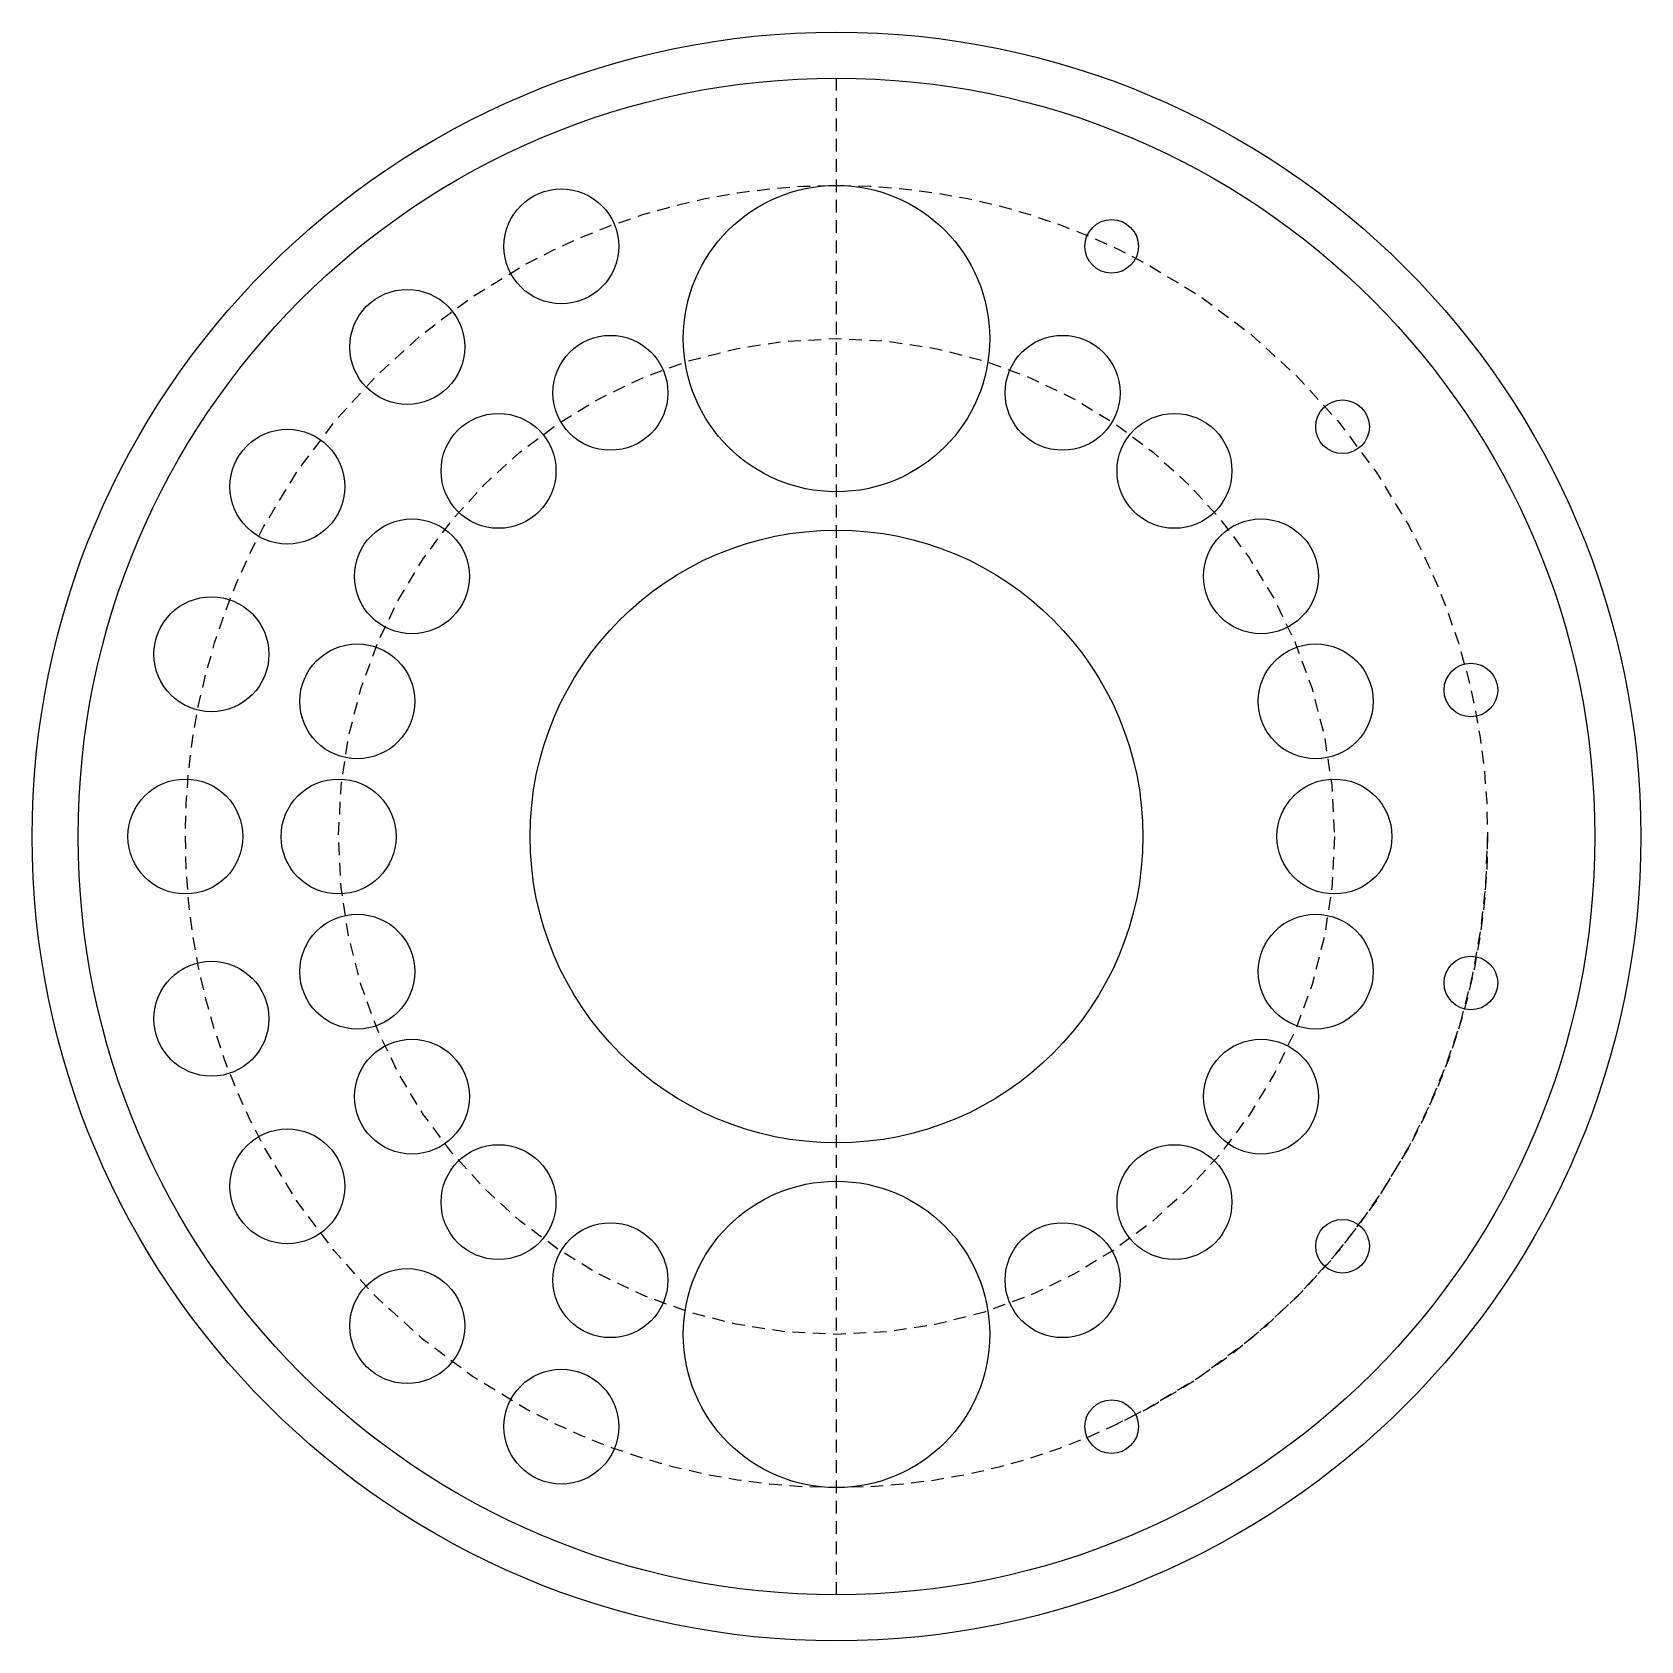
# Model space of a CAD drawing. Header units: millimetres. Extents: x -10.5 to 10.5, y -10.5 to 10.5.
import ezdxf

# ---------------------------------------------------------------- set-up
doc = ezdxf.new("R2010")
doc.units = ezdxf.units.MM
doc.linetypes.add('DASHED', pattern=[0.2067, 0.1654, -0.0413])

msp = doc.modelspace()

# ---------------------------------------------------------------- linework, layer by layer
at = {"color": 190, "linetype": 'DASHED', "lineweight": 25, "true_color": 0x8018ff}
msp.add_line((0, -9.9), (0, 9.9), dxfattribs=at)
for centre, radius in [((0, 0), 10.5), ((0, 0), 9.9), ((-3.592, 7.704), 0.75), ((0, 6.5), 2), ((3.592, 7.704), 0.35), ((-5.604, 6.391), 0.75), ((-2.951, 5.792), 0.75), ((2.951, 5.792), 0.75), ((6.606, 5.349), 0.35), ((-4.412, 4.773), 0.75), ((4.412, 4.773), 0.75), ((-7.169, 4.567), 0.75), ((-5.542, 3.396), 0.75), ((0, 0), 4), ((5.542, 3.396), 0.75), ((-8.16, 2.379), 0.75), ((-6.256, 1.764), 0.75), ((6.256, 1.764), 0.75), ((8.282, 1.912), 0.35), ((-8.5, 0), 0.75), ((-6.5, 0), 0.75), ((6.5, 0), 0.75), ((-6.256, -1.764), 0.75), ((6.256, -1.764), 0.75), ((-8.16, -2.379), 0.75), ((8.282, -1.912), 0.35), ((-5.542, -3.396), 0.75), ((5.542, -3.396), 0.75), ((-7.169, -4.567), 0.75), ((-4.412, -4.773), 0.75), ((4.412, -4.773), 0.75), ((0, -6.5), 2), ((6.606, -5.349), 0.35), ((-2.951, -5.792), 0.75), ((2.951, -5.792), 0.75), ((-5.604, -6.391), 0.75), ((-3.592, -7.704), 0.75), ((3.592, -7.704), 0.35)]:
    msp.add_circle(centre, radius)
for radius in [8.5, 6.5]:
    msp.add_circle((0, 0), radius, dxfattribs=at)
msp.add_arc((0, 0), 8.5, 295, 0, dxfattribs=at)

doc.saveas('drawing.dxf')
